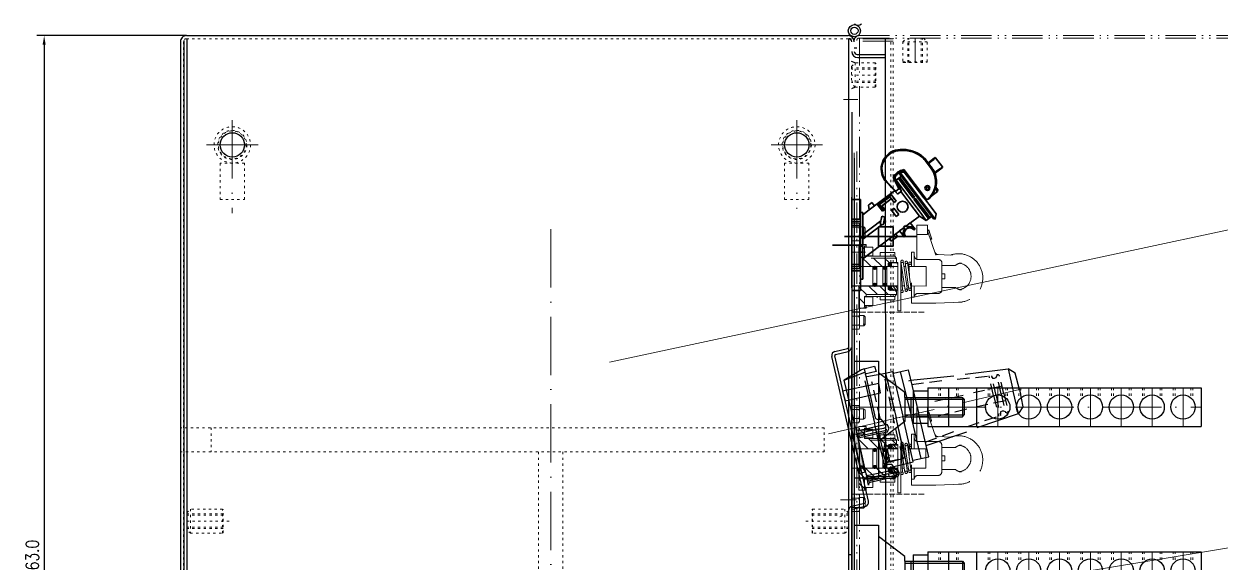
# Model space of a CAD drawing. Header units: millimetres. Extents: x 13152 to 84873, y -6229 to 22177.
# Drawn here: x 31166 to 32150, y 11252 to 11695 of the extents above; entities that cross this region are included whole.
import ezdxf

# ---------------------------------------------------------------- set-up
doc = ezdxf.new("R2010")
doc.units = ezdxf.units.MM
doc.header["$LTSCALE"] = 4
for name, pattern in [('5 双点画线', [10.5, 6.25, -1.25, 0.25, -1.25, 0.25, -1.25]), ('ACAD_ISO02W100', [15, 12, -3]), ('ACAD_ISO03W100', [1.18, 0.47, -0.71]), ('ACAD_ISO10W100', [18, 12, -3, 0, -3]), ('DASHED', [0.75, 0.5, -0.25])]:
    doc.linetypes.add(name, pattern=pattern)
for name, color, linetype in [('1', 12, 'Continuous'), ('10', 1, 'Continuous'), ('4虚线层', 6, 'DASHED'), ('器身绝缘0', 4, 'Continuous')]:
    doc.layers.add(name, color=color, linetype=linetype)
for name, color, linetype, lineweight in [('标注、文本', 3, 'Continuous', 25), ('粗实线', 4, 'Continuous', 53), ('铁心', 3, 'Continuous', 0)]:
    doc.layers.add(name, color=color, linetype=linetype, lineweight=lineweight)
doc.styles.add('TH_GBDIM', font='romans.shx', dxfattribs={"width": 0.8, "bigfont": 'gbcbig.shx'})
doc.dimstyles.new('TH_GBDIM1', dxfattribs={"dimscale": 3, "dimtxt": 3.5, "dimasz": 2.5, "dimexe": 2, "dimexo": 0, "dimgap": 1.5, "dimtad": 1, "dimdec": 1, "dimzin": 0, "dimdsep": 46, "dimtxsty": 'TH_GBDIM', "dimcen": 2.5, "dimclrd": 3, "dimclre": 256, "dimclrt": 2, "dimadec": 0, "dimazin": 0, "dimtfac": 0.714286, "dimtdec": 1, "dimtmove": 0, "dimatfit": 3, "dimfxl": 1, "dimtzin": 0, "dimlwd": -1, "dimlwe": -1, "dimarcsym": 0})
pattern_1 = [(135, (75926.2069, -165104.8281), (0.56126601, 0.56126601), []), (45, (75926.2069, -165104.8281), (1.68379802, 0.56126601), [1.984375, -1.190625])]

# ---------------------------------------------------------------- blocks, each defined once
blk = doc.blocks.new('*D313')
at = {"layer": 'Defpoints', "color": 0, "transparency": 16777216}
for p in [(31299.88, 11685.67), (31182.81, 10822.67), (31299.88, 10822.67)]:
    blk.add_point(p, dxfattribs=at)
at = {"layer": '标注、文本', "transparency": 16777216}
for p, q in [((31299.88, 11685.67), (31176.81, 11685.67)), ((31299.88, 10822.67), (31176.81, 10822.67))]:
    blk.add_line(p, q, dxfattribs=at)
at = {"layer": '标注、文本', "color": 3, "transparency": 16777216}
blk.add_line((31182.81, 11678.17), (31182.81, 10830.17), dxfattribs=at)
for points in [[(31181.56, 11678.17), (31184.06, 11678.17), (31182.81, 11685.67)], [(31181.56, 10830.17), (31184.06, 10830.17), (31182.81, 10822.67)]]:
    blk.add_solid(points, dxfattribs=at)
at = {"layer": '标注、文本', "color": 2, "transparency": 16777216, "insert": (31173.06, 11254.17), "char_height": 10.5, "attachment_point": 5, "rotation": 90, "style": 'TH_GBDIM'}
blk.add_mtext('863.0', dxfattribs=at)
blk = doc.blocks.new('5354650')
at = {"layer": '4虚线层', "ltscale": 5}
h = blk.add_hatch(color=256, dxfattribs=at)
h.dxf.hatch_style = 2
h.paths.add_polyline_path([(26822.77, -1880.58), (26822.82, -1911.91), (26826.27, -1912.71)])
h = blk.add_hatch(color=256, dxfattribs=at)
h.dxf.hatch_style = 2
h.paths.add_polyline_path([(26822.77, -1880.58), (26826.22, -1881.38), (26826.27, -1912.71)])
at = {"layer": '标注、文本'}
h = blk.add_hatch(color=256, dxfattribs=at)
h.dxf.hatch_style = 2
h.paths.add_polyline_path([(26822.82, -1911.91), (26826.27, -1912.71), (26825.69, -1918.4)])
at = {"layer": '4虚线层', "ltscale": 5}
for points in [[(26847.88, -1879.09), (26847.98, -1847.07)], [(26842.5, -1858.18), (26842.4, -1880.74)], [(26916.92, -1860.8), (26945.22, -1864.42)], [(26945.06, -1865.11), (26945.43, -1866.65), (26946.82, -1866.97), (26948.36, -1866.6), (26949.37, -1865.38)], [(26950.22, -1864.84), (26949.53, -1864.68), (26949.37, -1865.38)], [(26951.55, -1881.18), (26951.45, -1865.85), (26950.91, -1865), (26950.22, -1864.84)], [(26918.73, -1875.05), (26894.79, -1874.63)], [(26951.6, -1874.63), (26927.51, -1874.9)], [(26918.94, -1886.76), (26894.85, -1887.02)], [(26951.66, -1887.03), (26927.72, -1886.6)], [(26846.28, -1914.41), (26844.04, -1914.62), (26847.82, -1914.04), (26848.25, -1890.1)], [(26916.44, -1900.75), (26944.79, -1897.82)], [(26949.58, -1896.02), (26948.36, -1895.01), (26946.97, -1894.69), (26945.43, -1895.06), (26944.95, -1897.13)], [(26949.58, -1896.02), (26950.11, -1896.87), (26950.8, -1897.03)], [(26950.8, -1897.03), (26951.5, -1897.19), (26951.82, -1895.8)]]:
    blk.add_lwpolyline(points, dxfattribs=at)
for points in [[(26858.84, -1847.39), (26858.84, -1847.39), (26858.41, -1880.79), (26858.41, -1880.79)], [(26860.59, -1849.25), (26860.59, -1849.25), (26860.64, -1880.58), (26860.64, -1880.58)], [(26879.32, -1856.49), (26879.32, -1856.49), (26907.77, -1859.41), (26907.77, -1859.41)], [(26942.93, -1880.64), (26942.93, -1880.64), (26943.15, -1863.94), (26943.15, -1863.94)], [(26945.01, -1881.12), (26945.01, -1881.12), (26945.22, -1864.42), (26945.22, -1864.42)], [(26949.48, -1880.7), (26949.48, -1880.7), (26949.37, -1865.38), (26949.37, -1865.38)], [(26950.22, -1864.84), (26950.22, -1864.84), (26950.38, -1864.15), (26950.38, -1864.15)], [(26858.67, -1914.36), (26858.67, -1914.36), (26858.41, -1880.79), (26858.41, -1880.79)], [(26942.93, -1880.64), (26942.93, -1880.64), (26943.25, -1898.2), (26943.25, -1898.2)], [(26945.01, -1881.12), (26945.01, -1881.12), (26944.79, -1897.82), (26944.79, -1897.82)], [(26949.48, -1880.7), (26949.48, -1880.7), (26949.42, -1896.71), (26949.42, -1896.71)], [(26951.55, -1881.18), (26951.55, -1881.18), (26951.82, -1895.8), (26951.82, -1895.8)], [(26843.72, -1906.54), (26843.72, -1906.54), (26848.03, -1897.34), (26848.03, -1897.34)], [(26848.24, -1909.04), (26848.24, -1909.04), (26844.04, -1914.62), (26844.04, -1914.62)], [(26847.61, -1902.34), (26847.61, -1902.34), (26847.77, -1901.65), (26847.77, -1901.65)], [(26879.68, -1905.37), (26879.68, -1905.37), (26908.2, -1901.76), (26908.2, -1901.76)], [(26842.71, -1917.23), (26842.71, -1917.23), (26842.87, -1916.54), (26842.87, -1916.54)], [(26844.89, -1914.09), (26844.89, -1914.09), (26860.9, -1914.15), (26860.9, -1914.15)], [(26847.77, -1911.11), (26847.77, -1911.11), (26846.28, -1914.41), (26846.28, -1914.41)]]:
    blk.add_open_spline(points, degree=3, dxfattribs=at)
at = {"layer": '标注、文本', "color": 1, "linetype": 'ACAD_ISO10W100', "lineweight": 18}
blk.add_line((26964.8, -1880.59), (26822.77, -1880.88), dxfattribs=at)
at = {"layer": '标注、文本'}
for points in [[(26844.16, -1835.26), (26841.92, -1835.47), (26826.18, -1840.58)], [(26826.38, -1880.68), (26826.18, -1840.58), (26844.21, -1838.18)], [(26844.16, -1835.26), (26852.93, -1835.1), (26853.36, -1839.57), (26843.89, -1839.57)], [(26844.16, -1835.26), (26844.05, -1876.75), (26844.58, -1877.6), (26845.8, -1878.61)], [(26844.79, -1841.96), (26860.65, -1842.71), (26866.5, -1842.6), (26866.49, -1880.48)], [(26866.5, -1842.6), (26866.87, -1844.14), (26879.26, -1844.09), (26879.58, -1880.58)], [(26872.72, -1844.04), (26873.04, -1880.53)], [(26877.88, -1853.24), (26879.42, -1852.87), (26914.8, -1857.39)], [(26924.1, -1858.09), (26959.64, -1861.92), (26959.64, -1880.86)], [(26964.8, -1880.59), (26964.37, -1866.65), (26959.64, -1861.92)], [(26851.07, -1884.2), (26848.57, -1879.25), (26845.8, -1878.61)], [(26826.38, -1880.68), (26825.69, -1918.4), (26822.76, -1918.45), (26822.77, -1880.58)], [(26825.8, -1886.38), (26826.86, -1888.08), (26828.25, -1888.4)], [(26826.38, -1880.68), (26826.06, -1919.94), (26826.43, -1921.48), (26827.82, -1921.8)], [(26826.28, -1884.3), (26826.65, -1885.84), (26828.03, -1886.16)], [(26844.89, -1914.09), (26843.19, -1915.16), (26842.71, -1917.23), (26843.08, -1918.77), (26845.16, -1919.25), (26860.48, -1919.15), (26866.33, -1919.04), (26866.49, -1880.48)], [(26843.94, -1889.84), (26844.04, -1914.62), (26858.67, -1914.36), (26860.21, -1913.99), (26860.53, -1912.6), (26860.64, -1880.58)], [(26844.04, -1886.22), (26844.26, -1888.45)], [(26844.04, -1886.22), (26844.26, -1888.45)], [(26850.8, -1888.51), (26850.43, -1886.96), (26849.04, -1886.64)], [(26853.19, -1887.6), (26852.82, -1886.06), (26852.45, -1884.52), (26851.07, -1884.2)], [(26851.17, -1890.05), (26852.18, -1888.83), (26853.19, -1887.6)], [(26866.65, -1917.66), (26879.73, -1917.77), (26879.58, -1880.58)], [(26923.89, -1903.19), (26959.63, -1899.79), (26959.64, -1880.86)], [(26964.8, -1880.59), (26964.37, -1895.06), (26959.63, -1899.79)], [(26827.93, -1889.78), (26826.38, -1890.15), (26826.06, -1891.54)], [(26843.94, -1889.84), (26844.04, -1914.62), (26844.57, -1915.48), (26845.8, -1916.49)], [(26843.94, -1889.84), (26851.17, -1890.05)], [(26879.74, -1908.3), (26914.79, -1904.74)], [(26851.06, -1922.07), (26848.56, -1917.12), (26845.8, -1916.49)], [(26825.8, -1924.25), (26826.86, -1925.95), (26828.24, -1926.27)], [(26826.06, -1919.94), (26826.27, -1922.18), (26826.65, -1923.72), (26828.03, -1924.04)], [(26826.06, -1929.41), (26826.27, -1922.18)], [(26827.92, -1927.66), (26826.38, -1928.03), (26826.06, -1929.41)], [(26843.93, -1927.71), (26851.17, -1927.92)], [(26850.8, -1926.38), (26850.42, -1924.84), (26849.04, -1924.52)], [(26853.19, -1925.48), (26852.82, -1923.93), (26852.45, -1922.39), (26851.06, -1922.07)], [(26851.17, -1927.92), (26852.02, -1927.39), (26853.19, -1925.48)]]:
    blk.add_lwpolyline(points, dxfattribs=at)
blk.add_lwpolyline([(26823.04, -1857.33), (26852.82, -1857.65), (26853.2, -1849.73), (26822.72, -1849.25)], close=True, dxfattribs=at)
for points in [[(26842.61, -1845.1), (26842.61, -1845.1), (26842.4, -1880.74), (26842.4, -1880.74)], [(26860.65, -1842.71), (26860.65, -1842.71), (26860.64, -1880.58), (26860.64, -1880.58)], [(26827.29, -1883.08), (26827.29, -1883.08), (26842.5, -1886.59), (26842.5, -1886.59)], [(26843.83, -1883.98), (26843.83, -1883.98), (26827.82, -1883.93), (26827.82, -1883.93)], [(26844.04, -1886.22), (26844.04, -1886.22), (26828.03, -1886.16), (26828.03, -1886.16)], [(26844.26, -1888.45), (26844.26, -1888.45), (26828.25, -1888.4), (26828.25, -1888.4)], [(26842.29, -1903.29), (26842.29, -1903.29), (26842.4, -1880.74), (26842.4, -1880.74)], [(26842.71, -1917.23), (26842.71, -1917.23), (26842.4, -1880.74), (26842.4, -1880.74)], [(26851.07, -1884.2), (26851.07, -1884.2), (26843.83, -1883.98), (26843.83, -1883.98)], [(26844.04, -1886.22), (26844.04, -1886.22), (26849.04, -1886.64), (26849.04, -1886.64)], [(26844.26, -1888.45), (26844.26, -1888.45), (26850.8, -1888.51), (26850.8, -1888.51)], [(26850.8, -1888.51), (26850.8, -1888.51), (26850.96, -1887.81), (26850.96, -1887.81)], [(26860.48, -1919.15), (26860.48, -1919.15), (26860.64, -1880.58), (26860.64, -1880.58)], [(26873.19, -1917.71), (26873.19, -1917.71), (26873.04, -1880.53), (26873.04, -1880.53)], [(26843.94, -1889.84), (26843.94, -1889.84), (26827.93, -1889.78), (26827.93, -1889.78)], [(26843.83, -1921.86), (26843.83, -1921.86), (26827.82, -1921.8), (26827.82, -1921.8)], [(26843.93, -1927.71), (26843.93, -1927.71), (26827.92, -1927.66), (26827.92, -1927.66)], [(26844.04, -1924.09), (26844.04, -1924.09), (26828.03, -1924.04), (26828.03, -1924.04)], [(26844.25, -1926.33), (26844.25, -1926.33), (26828.24, -1926.27), (26828.24, -1926.27)], [(26851.06, -1922.07), (26851.06, -1922.07), (26843.83, -1921.86), (26843.83, -1921.86)], [(26844.04, -1924.09), (26844.04, -1924.09), (26844.25, -1926.33), (26844.25, -1926.33)], [(26844.04, -1924.09), (26844.04, -1924.09), (26849.04, -1924.52), (26849.04, -1924.52)], [(26844.25, -1926.33), (26844.25, -1926.33), (26850.8, -1926.38), (26850.8, -1926.38)], [(26850.8, -1926.38), (26850.8, -1926.38), (26850.96, -1925.69), (26850.96, -1925.69)]]:
    blk.add_open_spline(points, degree=3, dxfattribs=at)
blk = doc.blocks.new('m123')
at = {"layer": '标注、文本'}
for p, q in [((42662.81, 11135.56), (42662.81, 11039.45)), ((42662.81, 11135.56), (42682.81, 11135.56)), ((42682.81, 11135.56), (42682.81, 11039.45)), ((42704.31, 11109.75), (42682.81, 11126.05)), ((42723.31, 11113.63), (42723.31, 11081.88)), ((42723.31, 11113.63), (42948.31, 11113.63)), ((42740.31, 11113.63), (42740.31, 11081.88)), ((42763.31, 11113.63), (42763.31, 11081.88)), ((42948.31, 11113.63), (42948.31, 11081.88)), ((42704.31, 11105.75), (42704.31, 11109.75)), ((42704.31, 11105.75), (42751.81, 11105.75)), ((42704.31, 11105.75), (42704.31, 11089.75)), ((42704.31, 11104.25), (42753.31, 11104.25)), ((42709.31, 11105.75), (42709.31, 11089.75)), ((42711.31, 11111.09), (42723.31, 11111.09)), ((42711.31, 11111.09), (42711.31, 11084.41)), ((42751.81, 11105.75), (42751.81, 11089.75)), ((42751.81, 11105.75), (42753.31, 11104.25)), ((42753.31, 11104.25), (42753.31, 11091.25)), ((42704.31, 11085.75), (42682.81, 11069.45)), ((42704.31, 11091.25), (42753.31, 11091.25)), ((42704.31, 11089.75), (42751.81, 11089.75)), ((42704.31, 11089.75), (42704.31, 11085.75)), ((42711.31, 11084.41), (42723.31, 11084.41)), ((42751.81, 11089.75), (42753.31, 11091.25)), ((42723.31, 11081.88), (42948.31, 11081.88)), ((42662.81, 11039.45), (42682.81, 11039.45))]:
    blk.add_line(p, q, dxfattribs=at)
at = {"layer": '标注、文本', "color": 2, "linetype": 'ACAD_ISO03W100', "lineweight": 18}
for p, q in [((42732.31, 11113.63), (42732.31, 11105.75)), ((42733.81, 11113.63), (42733.81, 11105.75)), ((42746.81, 11113.63), (42746.81, 11105.75)), ((42748.31, 11113.63), (42748.31, 11105.75)), ((42772.91, 11113.63), (42772.91, 11103.75)), ((42774.41, 11113.63), (42774.41, 11105.35)), ((42787.41, 11113.63), (42787.41, 11105.35)), ((42788.91, 11113.63), (42788.91, 11103.75)), ((42798.31, 11113.63), (42798.31, 11103.75)), ((42799.81, 11113.63), (42799.81, 11105.35)), ((42812.81, 11113.63), (42812.81, 11105.35)), ((42814.31, 11113.63), (42814.31, 11103.75)), ((42823.71, 11113.63), (42823.71, 11103.75)), ((42825.21, 11113.63), (42825.21, 11105.35)), ((42838.21, 11113.63), (42838.21, 11105.35)), ((42839.71, 11113.63), (42839.71, 11103.75)), ((42849.11, 11113.63), (42849.11, 11103.75)), ((42850.61, 11113.63), (42850.61, 11105.35)), ((42863.61, 11113.63), (42863.61, 11105.35)), ((42865.11, 11113.63), (42865.11, 11103.75)), ((42874.51, 11113.63), (42874.51, 11103.75)), ((42876.01, 11113.63), (42876.01, 11105.35)), ((42889.01, 11113.63), (42889.01, 11105.35)), ((42890.51, 11113.63), (42890.51, 11103.75)), ((42899.91, 11113.63), (42899.91, 11103.75)), ((42901.41, 11113.63), (42901.41, 11105.35)), ((42914.41, 11113.63), (42914.41, 11105.35)), ((42915.91, 11113.63), (42915.91, 11103.75)), ((42925.31, 11113.63), (42925.31, 11103.75)), ((42926.81, 11113.63), (42926.81, 11105.35)), ((42939.81, 11113.63), (42939.81, 11105.35)), ((42941.31, 11113.63), (42941.31, 11103.75))]:
    blk.add_line(p, q, dxfattribs=at)
at = {"layer": '标注、文本', "color": 1, "linetype": 'ACAD_ISO10W100', "lineweight": 18}
for p, q in [((42780.91, 11113.63), (42780.91, 11081.88)), ((42806.31, 11113.63), (42806.31, 11081.88)), ((42831.71, 11113.63), (42831.71, 11081.88)), ((42857.11, 11113.63), (42857.11, 11081.88)), ((42882.51, 11113.63), (42882.51, 11081.88)), ((42907.91, 11113.63), (42907.91, 11081.88)), ((42933.31, 11113.63), (42933.31, 11081.88)), ((42662.81, 11097.75), (42753.31, 11097.75)), ((42723.31, 11097.75), (42948.31, 11097.75))]:
    blk.add_line(p, q, dxfattribs=at)
at = {"layer": '标注、文本'}
for centre in [(42780.91, 11097.75), (42806.31, 11097.75), (42831.71, 11097.75), (42857.11, 11097.75), (42882.51, 11097.75), (42907.91, 11097.75), (42933.31, 11097.75)]:
    blk.add_circle(centre, 10, dxfattribs=at)
blk = doc.blocks.new('A$C200A7939')
at = {"layer": '粗实线', "lineweight": 30}
for p, q in [((53.97, 115.63), (53.85, 115.85)), ((73.62, 110.49), (73.49, 110.71)), ((75.54, 109.03), (75.32, 109.25)), ((90.54, 101.75), (84.94, 109.17)), ((75.15, 76.19), (58.36, 98.44)), ((58.8, 99.51), (77.31, 74.97)), ((81.19, 100.54), (76.22, 107.14)), ((76.61, 107.46), (76.49, 107.69)), ((78.39, 105.16), (76.49, 107.69)), ((76.61, 107.46), (81.58, 100.87)), ((76.65, 107.7), (78.55, 105.17)), ((76.86, 107.48), (76.65, 107.7)), ((76.86, 107.48), (81.83, 100.88)), ((78.55, 105.17), (78.39, 105.16)), ((79.68, 103.67), (79.52, 103.66)), ((81.47, 101.08), (79.52, 103.66)), ((79.68, 103.67), (81.63, 101.09)), ((81.58, 100.87), (81.47, 101.08)), ((81.83, 100.88), (81.63, 101.09)), ((83.14, 98.43), (83.03, 98.64)), ((90.51, 101.11), (84.48, 96.63)), ((42.06, 92.46), (42.18, 92.23)), ((52.81, 80.26), (44.69, 88.78)), ((45.06, 89.1), (52.08, 81.75)), ((54.76, 83.77), (50.02, 93.07)), ((51.13, 93.09), (56.58, 82.4)), ((51.34, 93.11), (51.17, 93.1)), ((56.61, 82.41), (51.17, 93.1)), ((52.51, 90.81), (51.34, 93.11)), ((51.38, 93.11), (51.36, 93.13)), ((51.38, 93.11), (52.54, 90.83)), ((56.73, 93.99), (52.37, 90.7)), ((52.37, 90.7), (73.59, 62.55)), ((54.34, 92.18), (55.41, 92.98)), ((54.34, 92.18), (66.47, 76.09)), ((55.26, 97.21), (55.17, 96.07)), ((69.16, 77.5), (55.17, 96.07)), ((55.29, 90.92), (56.36, 91.73)), ((55.41, 92.98), (67.54, 76.9)), ((69.96, 78.1), (55.47, 97.33)), ((59.28, 97.23), (55.83, 97.52)), ((72.6, 80.08), (59.7, 97.19)), ((51.11, 82.05), (34.7, 69.69)), ((37.09, 70.68), (48.27, 79.11)), ((46.81, 77.55), (48.49, 78.81)), ((48.27, 79.11), (48.49, 78.81)), ((48.49, 78.81), (48.62, 78.64)), ((52.08, 81.75), (54.76, 83.77)), ((53.69, 79.39), (56.88, 81.79)), ((56.33, 81.37), (62.84, 72.73)), ((59.11, 88.08), (58.04, 87.27)), ((85.49, 62.98), (72.6, 80.08)), ((81.1, 77.42), (86.54, 81.52)), ((84.62, 84.07), (86.54, 81.52)), ((86.74, 82.92), (84.96, 85.28)), ((86.54, 81.52), (86.74, 82.92)), ((16, 76.76), (16, 2)), ((16, 74.76), (23, 74.76)), ((23, 74.76), (23, 58.67)), ((29.73, 70.34), (32.59, 72.49)), ((30.23, 66.3), (29.73, 70.34)), ((30.23, 66.3), (34.71, 69.68)), ((34.71, 69.68), (32.59, 72.49)), ((37.09, 70.68), (37.29, 70.41)), ((37.29, 70.41), (38.4, 71.26)), ((37.42, 70.24), (37.29, 70.41)), ((38.54, 71.08), (37.42, 70.24)), ((37.42, 70.24), (41.21, 65.2)), ((38.39, 71.28), (46.77, 77.6)), ((38.39, 71.28), (38.4, 71.26)), ((38.4, 71.26), (38.54, 71.08)), ((38.54, 71.08), (42.33, 66.04)), ((47.21, 77.02), (38.82, 70.7)), ((40.77, 69.78), (48.35, 75.5)), ((43.13, 66.65), (40.77, 69.78)), ((40.89, 69.62), (48.47, 75.34)), ((46.81, 77.55), (46.77, 77.6)), ((46.94, 77.37), (46.81, 77.55)), ((48.62, 78.64), (46.94, 77.37)), ((50.72, 72.36), (46.94, 77.37)), ((48.62, 78.64), (52.4, 73.63)), ((50.72, 72.36), (52.4, 73.63)), ((62.84, 72.73), (71.56, 61.15)), ((66.47, 76.09), (67.54, 76.9)), ((67.07, 75.29), (68.14, 76.1)), ((67.07, 75.29), (79.19, 59.2)), ((68.14, 76.1), (80.26, 60.01)), ((83.15, 58.93), (69.16, 77.5)), ((84.63, 58.64), (69.96, 78.1)), ((76.96, 74.29), (77.86, 74.97)), ((79.87, 75.84), (79.77, 75.95)), ((23, 64.08), (25, 64.08)), ((30.23, 66.31), (25, 62.37)), ((25, 64.08), (25, 43.35)), ((40.78, 61.02), (39.32, 54.68)), ((43.22, 60.45), (40.78, 61.02)), ((41.21, 65.2), (42.33, 66.04)), ((41.76, 54.12), (43.22, 60.45)), ((42.33, 66.04), (43.13, 66.65)), ((50.67, 67.63), (48.68, 66.13)), ((48.68, 66.13), (52.59, 60.94)), ((54.59, 62.44), (50.67, 67.63)), ((52.59, 60.94), (54.59, 62.44)), ((64.15, 55.57), (71.56, 61.15)), ((71.56, 61.15), (77.23, 57.72)), ((73.59, 62.55), (77.23, 57.72)), ((73.59, 62.55), (73.59, 62.55)), ((75.49, 64.11), (76.56, 64.92)), ((77.23, 57.72), (81.59, 61.01)), ((78.24, 60.46), (79.31, 61.27)), ((79.19, 59.2), (80.26, 60.01)), ((84.63, 58.64), (85.49, 62.98)), ((23, 58.67), (16, 58.67)), ((16, 56.75), (23, 56.75)), ((16, 53.47), (23, 53.47)), ((23, 56.75), (23, 58.67)), ((23, 53.47), (23, 56.75)), ((23, 53.47), (23, 21.29)), ((39.94, 57.35), (25, 46.1)), ((25, 42.34), (40.9, 54.32)), ((39.32, 54.68), (41.76, 54.12)), ((42, 55.15), (44.03, 56.68)), ((42.74, 58.39), (44.03, 56.68)), ((55.34, 48.99), (58.85, 51.63)), ((58.42, 52.21), (60.18, 53.53)), ((58.42, 52.21), (59.49, 50.79)), ((61.25, 52.11), (60.18, 53.53)), ((60.61, 52.96), (64.12, 55.61)), ((68, 50.45), (64.12, 55.61)), ((67.48, 50.06), (68, 50.45)), ((83.15, 58.93), (84.63, 58.64)), ((69, 44.35), (10, 44.35)), ((23, 43.35), (25, 43.35)), ((25, 31.41), (25, 43.35)), ((25, 26.06), (46.82, 42.51)), ((46.8, 42.53), (52.07, 46.51)), ((48.33, 40.51), (46.8, 42.53)), ((53.6, 44.48), (48.33, 40.51)), ((53.6, 44.48), (52.07, 46.51)), ((52.09, 46.48), (55.37, 48.95)), ((59.22, 43.83), (55.34, 48.99)), ((59.22, 43.83), (59.74, 44.23)), ((25, 37.38), (0, 37.38)), ((25, 31.41), (23, 31.41)), ((25, 31.41), (25, 9.38)), ((23, 21.29), (16, 21.29)), ((23, 18.01), (23, 21.29)), ((16, 18.01), (23, 18.01)), ((16, 16.09), (23, 16.09)), ((23, 16.09), (23, 18.01)), ((23, 16.09), (23, 0)), ((23, 0), (16, 0)), ((23, 9.38), (25, 9.38))]:
    blk.add_line(p, q, dxfattribs=at)
blk.add_lwpolyline([(38, 52.35), (50, 52.35), (50, 36.35), (38, 36.35)], close=True, dxfattribs=at)
at = {"layer": '粗实线', "lineweight": 30, "extrusion": (0, 0, -1)}
blk.add_circle((-78.17, 84.32), 2, dxfattribs=at)
at = {"layer": '粗实线', "lineweight": 30}
for centre, radius in [((78.17, 84.32), 1.13), ((57.72, 68.88), 4.5)]:
    blk.add_circle(centre, radius, dxfattribs=at)
for centre, radius, start, end in [((63.61, 47.14), 5.5, 138.53696, 217), ((63.61, 47.14), 5.5, 37, 115.46304), ((67.18, 50.46), 0.5, 222.89461, 307), ((59.44, 44.63), 0.5, 307, 31.10539)]:
    blk.add_arc(centre, radius, start, end, dxfattribs=at)
at = {"layer": '粗实线', "lineweight": 30, "extrusion": (0, 0, -1)}
blk.add_arc((-63.61, 47.14), 4.37, 328.89461, 137.10539, dxfattribs=at)
at = {"layer": '粗实线', "lineweight": 30}
for centre, major_axis, ratio, start_param, end_param in [((56.27, 99.81), (-14.09, -7.58), 0.99884, 4.363996, 6.551417), ((56.15, 100.04), (14.09, 7.58), 0.99884, 1.222403, 3.141558), ((56.28, 99.79), (13.65, 7.34), 0.99884, 1.222403, 3.409825), ((57.59, 90.15), (22.9, 12.31), 0.99884, 0.41949, 1.222403), ((57.71, 89.93), (-22.9, -12.31), 0.99884, 3.561083, 4.363996), ((54.04, 115.13), (0.072, -0.495), 0.016437, 1.52552, 3.096316), ((57.72, 89.91), (22.46, 12.08), 0.99884, 0.41949, 1.222403), ((57.75, 90.16), (18.61, 18.16), 0.998343, 0.13937, 0.871114), ((73.31, 110.09), (-0.306, -0.396), 0.043972, 1.551165, 3.121962), ((63.84, 97.81), (13.65, 7.34), 0.99884, 0.152631, 0.41949), ((63.71, 98.06), (14.09, 7.58), 0.99884, 0.15263, 0.41949), ((73.05, 109.93), (-0.612, -0.791), 0.056989, 3.133584, 3.6194), ((63.83, 97.83), (-14.09, -7.58), 0.99884, 3.294223, 3.561083), ((63.87, 98.07), (11.45, 11.17), 0.998343, 6.155695, 6.422555), ((64.08, 97.85), (11.45, 11.17), 0.998343, 6.155695, 6.283216), ((70.67, 99.04), (13.66, 10.29), 0.004763, -0.944344, -0.057398), ((70.97, 98.64), (13.98, 10.53), 0.004753, 5.322503, 6.287199), ((61.02, 87.28), (-10.96, -5.89), 0.99884, 4.39833, 5.304677), ((60.99, 87.32), (10.08, 5.42), 0.99884, 1.309893, 2.118457), ((61.21, 87.08), (-0.82, 11.68), 0.999962, 0.172283, 0.96125), ((76.21, 107.16), (-0.399, -0.301), 0.047588, 1.564147, 3.1339), ((75.85, 107.1), (-0.799, -0.601), 0.05708, 3.159746, 3.671896), ((66.42, 89.41), (16.29, 8.76), 0.99884, 4.89389, 6.435766), ((66.41, 89.43), (-16.73, -9), 0.99884, 1.848722, 3.294173), ((81.18, 100.57), (-0.399, -0.301), 0.047588, 1.563859, 3.1339), ((80.83, 100.49), (-0.799, -0.602), 0.004753, 3.156454, 3.668086), ((76.57, 91.21), (-13.98, -10.53), 0.004753, 3.1467, 4.123831), ((45.05, 89.12), (0.362, 0.345), 0.046425, 3.128817, 4.699614), ((61.38, 87.09), (-0.82, 11.68), 0.999962, 0.481281, 0.96125), ((61.24, 87.34), (-8.19, -7.99), 0.998343, 4.602073, 4.979929), ((61.38, 87.09), (-0.82, 11.68), 0.999962, 0.188779, 0.405853), ((70.97, 98.64), (13.98, 10.53), 0.004753, 2.946494, 3.582151), ((70.67, 99.04), (-13.58, -10.23), 0.004753, 0.026533, 0.373337), ((61.24, 87.34), (-8.19, -7.99), 0.998343, 4.191387, 4.291709), ((66.66, 89.45), (13.6, 13.27), 0.998343, 5.276241, 5.892279), ((77.56, 77.95), (2.64, 1.42), 0.99884, 4.135252, 4.354564), ((77.81, 77.97), (-2.15, -2.1), 0.998343, 0.817037, 0.867657), ((66.66, 89.45), (13.6, 13.27), 0.998343, 4.710195, 4.850406)]:
    blk.add_ellipse(centre, major_axis=major_axis, ratio=ratio, start_param=start_param, end_param=end_param, dxfattribs=at)
at = {"layer": '粗实线', "lineweight": 30, "extrusion": (0, 0, -1)}
for centre, major_axis, ratio, start_param, end_param in [((77.17, 105.35), (-1.39, 0.18), 0.001239, 3.147709, 3.666537), ((78.63, 103.41), (-1.06, -0.26), 0.001376, 2.614119, 3.133686), ((66.29, 89.64), (11.36, -15.26), 0.998745, 4.706556, 4.859166), ((66.45, 89.66), (11.11, -15.44), 0.99877, 4.690072, 5.567381), ((70.45, 85.56), (-15.47, -11.35), 0.089062, 2.738165, 2.767688), ((51.61, 81.57), (-2.08, 2.19), 0.012676, 3.143075, 4.080568), ((55.5, 84.51), (1.38, -2.71), 0.00104, 5.600881, 6.283298)]:
    blk.add_ellipse(centre, major_axis=major_axis, ratio=ratio, start_param=start_param, end_param=end_param, dxfattribs=at)
at = {"layer": '粗实线', "lineweight": 30}
for points, knots in [([(84.94, 109.17), (84.93, 109.18), (84.89, 109.25), (84.78, 109.32), (84.64, 109.37), (84.52, 109.38), (84.44, 109.36), (84.37, 109.34), (84.33, 109.33), (84.31, 109.32), (84.31, 109.31)], [0, 0, 0, 0, 0.060474, 0.246886, 0.39669, 0.524783, 0.633814, 0.728275, 0.835523, 1, 1, 1, 1]), ([(58.36, 98.44), (58.37, 98.44), (58.38, 98.47), (58.44, 98.58), (58.47, 98.67), (58.6, 98.98), (58.7, 99.24), (58.8, 99.51)], [0, 0, 0, 0, 0.25, 0.25, 0.5, 0.5, 1, 1, 1, 1]), ([(81.21, 101.71), (81.4, 101.51), (81.57, 101.3), (82, 100.78), (82.24, 100.46), (82.7, 99.82), (82.92, 99.5), (83.55, 98.5), (83.93, 97.81), (84.26, 97.1)], [0, 0, 0, 0, 0.149275, 0.149275, 0.361956, 0.361956, 0.574638, 0.574638, 1, 1, 1, 1]), ([(90.51, 101.11), (90.51, 101.11), (90.52, 101.11), (90.54, 101.14), (90.59, 101.21), (90.63, 101.32), (90.65, 101.47), (90.62, 101.62), (90.57, 101.7), (90.54, 101.74)], [0, 0, 0, 0, 0.044869, 0.213016, 0.339629, 0.479509, 0.658519, 0.857969, 1, 1, 1, 1]), ([(51.13, 93.09), (51.13, 93.09), (51.1, 93.08), (50.98, 93.07), (50.89, 93.07), (50.58, 93.07), (50.3, 93.07), (50.02, 93.07)], [0, 0, 0, 0, 0.25, 0.25, 0.5, 0.5, 1, 1, 1, 1]), ([(84.48, 96.63), (84.48, 96.63), (84.47, 96.64), (84.45, 96.68), (84.44, 96.71), (84.4, 96.8), (84.37, 96.85), (84.32, 96.97), (84.29, 97.03), (84.26, 97.1)], [0, 0, 0, 0, 0.25, 0.25, 0.5, 0.5, 0.75, 0.75, 1, 1, 1, 1]), ([(52.81, 80.26), (52.73, 80.35), (52.66, 80.45), (52.52, 80.68), (52.46, 80.8), (52.34, 81.06), (52.29, 81.19), (52.18, 81.47), (52.13, 81.61), (52.08, 81.75)], [0, 0, 0, 0, 0.25, 0.25, 0.5, 0.5, 0.75, 0.75, 1, 1, 1, 1]), ([(56.58, 82.4), (56.51, 82.53), (56.41, 82.65), (56.15, 82.88), (56, 82.99), (55.67, 83.22), (55.5, 83.33), (55.13, 83.55), (54.95, 83.66), (54.76, 83.77)], [0, 0, 0, 0, 0.25, 0.25, 0.5, 0.5, 0.75, 0.75, 1, 1, 1, 1]), ([(77.31, 74.97), (77.08, 74.99), (76.86, 75.04), (76.48, 75.16), (76.33, 75.22), (76.18, 75.3)], [0, 0, 0, 0, 0.564466, 0.564466, 1, 1, 1, 1]), ([(77.97, 74.99), (78.13, 75.01), (78.29, 75.04), (78.6, 75.14), (78.75, 75.21), (79.03, 75.35), (79.16, 75.43), (79.41, 75.62), (79.53, 75.72), (79.64, 75.83)], [0, 0, 0, 0, 0.25, 0.25, 0.5, 0.5, 0.75, 0.75, 1, 1, 1, 1]), ([(78.21, 75), (78.37, 75.02), (78.53, 75.06), (78.84, 75.16), (78.99, 75.22), (79.27, 75.37), (79.4, 75.45), (79.65, 75.63), (79.76, 75.73), (79.87, 75.84)], [0, 0, 0, 0, 0.25, 0.25, 0.5, 0.5, 0.75, 0.75, 1, 1, 1, 1])]:
    blk.add_open_spline(points, degree=3, knots=knots, dxfattribs=at)
blk = doc.blocks.new('jjsiieiekjnnm')
at = {"linetype": 'ACAD_ISO02W100', "lineweight": 13}
h = blk.add_hatch(dxfattribs=at)
h.set_pattern_fill('ANSI31', color=2, scale=2, angle=360, style=0)
h.set_pattern_definition([(45, (48120.354, -165383.168), (-4.490128, 4.490128), [])])
h.paths.add_polyline_path([(65904.39, -161943.76), (65925.39, -161943.76), (65925.39, -161942.26), (65930.89, -161942.26), (65930.89, -161933.76), (65929.39, -161933.76), (65929.39, -161932.76), (65935.39, -161932.76), (65935.39, -161950.76), (65934.83, -161950.76), (65923.12, -161950.76, 0.333333), (65921.62, -161950.76), (65914.82, -161950.76, 0.333333), (65913.32, -161950.76), (65912.49, -161950.76), (65911.39, -161950.76), (65911.39, -161948.26), (65910.39, -161947.26), (65904.39, -161947.26)])
h.paths.add_polyline_path([(65911.39, -161966.76), (65913.32, -161966.76, 0.333333), (65914.82, -161966.76), (65919.52, -161966.76), (65921.62, -161966.76, 0.333333), (65923.12, -161966.76), (65934.82, -161966.76), (65935.39, -161966.76), (65935.39, -161984.81), (65929.39, -161984.81), (65929.39, -161983.76), (65930.89, -161983.76), (65930.89, -161975.26), (65929.39, -161975.26), (65929.39, -161973.76), (65904.39, -161973.76), (65904.39, -161970.26), (65910.39, -161970.26), (65911.39, -161969.26)])
h = blk.add_hatch(dxfattribs=at)
h.set_pattern_fill('ANSI31', color=2, scale=2, angle=450, style=0)
h.set_pattern_definition([(45, (75926.207, -165104.828), (4.490128, -4.490128), [])])
h.paths.add_polyline_path([(65908.59, -161947.76), (65903.39, -161947.76), (65903.39, -161950.56), (65908.59, -161950.56), (65908.59, -161949.26)])
h = blk.add_hatch(dxfattribs=at)
h.set_pattern_fill('ANSI31', color=2, scale=1.5, angle=450, style=0)
h.set_pattern_definition([(45, (75926.207, -165104.828), (3.367596, -3.367596), [])])
h.paths.add_polyline_path([(65908.59, -161947.76), (65903.39, -161947.76), (65903.39, -161950.56), (65908.59, -161950.56), (65908.59, -161949.26)])
h = blk.add_hatch(dxfattribs=at)
h.set_pattern_fill('ANSI38', color=2, scale=0.25, angle=360, style=0)
h.set_pattern_definition(pattern_1)
h.paths.add_polyline_path([(65911.39, -161949.26, 1), (65908.59, -161949.26, 1)])
h = blk.add_hatch(dxfattribs=at)
h.set_pattern_fill('ANSI31', color=2, scale=0.5, angle=450, style=0)
h.set_pattern_definition([(45, (75926.2069, -165104.8281), (1.12253202, -1.12253202), [])])
h.paths.add_polyline_path([(65908.59, -161969.76), (65908.59, -161966.96), (65903.39, -161966.96), (65903.39, -161969.76)])
h = blk.add_hatch(dxfattribs=at)
h.set_pattern_fill('ANSI38', color=2, scale=0.25, angle=360, style=0)
h.set_pattern_definition(pattern_1)
h.paths.add_polyline_path([(65911.39, -161968.26, 1), (65908.59, -161968.26, 1)])
at = {"color": 2, "linetype": 'ACAD_ISO02W100', "lineweight": 13}
for p, q in [((65877.94, -161920.51), (65875.6, -161927.51)), ((65878.89, -161920.83), (65877.94, -161920.51)), ((65878.88, -161916.67), (65878.88, -161921.37)), ((65878.88, -161916.67), (65887.66, -161916.67)), ((65887.66, -161916.67), (65887.66, -161944.73)), ((65878.88, -161921.37), (65872.18, -161941.37)), ((65877.93, -161921.05), (65875.58, -161928.05)), ((65876.53, -161928.37), (65875.58, -161928.05)), ((65876.54, -161927.83), (65875.6, -161927.51)), ((65876.66, -161924.34), (65876.83, -161924.34)), ((65878.88, -161921.37), (65877.93, -161921.05)), ((65878.88, -161921.37), (65878.88, -161924.34)), ((65878.88, -161924.34), (65887.66, -161924.34)), ((65889.89, -161938.83), (65889.89, -161939.83)), ((65889.89, -161938.83), (65889.89, -161950.76)), ((65892.19, -161938.83), (65889.89, -161938.83)), ((65892.19, -161938.83), (65892.19, -161950.76)), ((65905.89, -161942.26), (65905.89, -161939.26)), ((65917.89, -161939.26), (65905.89, -161939.26)), ((65917.89, -161939.26), (65917.89, -161942.26)), ((65923.89, -161934.76), (65923.89, -161941.76)), ((65923.89, -161934.76), (65930.89, -161934.76)), ((65923.89, -161934.76), (65923.89, -161936.26)), ((65929.39, -161932.46), (65935.39, -161932.46)), ((65929.39, -161932.46), (65929.39, -161933.76)), ((65930.89, -161933.76), (65929.39, -161933.76)), ((65929.39, -161933.76), (65929.39, -161934.76)), ((65940.66, -161938.84), (65929.91, -161938.84)), ((65930.89, -161942.26), (65930.89, -161933.76)), ((65930.89, -161934.76), (65930.89, -161942.26)), ((65935.39, -161932.46), (65935.39, -161950.76)), ((65856.19, -161949.9), (65867.19, -161949.9)), ((65872.19, -161940.83), (65858.34, -161941.31)), ((65867.19, -161947.83), (65867.19, -161955.33)), ((65886.89, -161944.83), (65870.19, -161944.83)), ((65895.49, -161947.33), (65892.43, -161969.42)), ((65893.94, -161958.49), (65894.43, -161948.04)), ((65897.49, -161947.29), (65894.43, -161969.48)), ((65895.49, -161970.06), (65898.91, -161946.44)), ((65900.89, -161946.62), (65897.48, -161970.24)), ((65900.89, -161946.26), (65899.47, -161970.06)), ((65900.89, -161947.26), (65900.89, -161966.72)), ((65904.39, -161947.26), (65903.39, -161947.26)), ((65903.39, -161947.26), (65903.39, -161950.76)), ((65908.59, -161947.76), (65903.39, -161947.76)), ((65904.39, -161943.76), (65905.89, -161942.26)), ((65904.39, -161947.26), (65904.39, -161943.76)), ((65904.39, -161943.76), (65925.39, -161943.76)), ((65910.39, -161947.26), (65904.39, -161947.26)), ((65930.89, -161942.26), (65905.89, -161942.26)), ((65908.59, -161950.76), (65908.59, -161947.26)), ((65908.59, -161949.26), (65908.59, -161950.76)), ((65911.39, -161948.26), (65910.39, -161947.26)), ((65911.39, -161950.76), (65911.39, -161948.26)), ((65923.89, -161942.26), (65917.89, -161942.26)), ((65923.89, -161941.76), (65923.89, -161942.26)), ((65923.89, -161941.76), (65930.89, -161941.76)), ((65923.89, -161942.26), (65930.89, -161942.26)), ((65867.19, -161956.74), (65864.66, -161956.74)), ((65864.66, -161956.74), (65864.66, -161958.74)), ((65864.66, -161960.74), (65864.66, -161958.74)), ((65867.19, -161954.63), (65867.19, -161969.83)), ((65880.19, -161950.76), (65895.01, -161950.76)), ((65880.19, -161950.76), (65880.19, -161966.73)), ((65897.01, -161950.76), (65898.28, -161950.76)), ((65900.29, -161950.76), (65900.89, -161950.76)), ((65908.59, -161950.56), (65903.39, -161950.56)), ((65903.39, -161950.76), (65914.54, -161950.76)), ((65903.39, -161950.76), (65903.39, -161966.72)), ((65933.39, -161950.76), (65911.39, -161950.76)), ((65912.42, -161950.76), (65912.42, -161952.76)), ((65912.42, -161952.76), (65912.42, -161964.76)), ((65915.72, -161952.76), (65912.42, -161952.76)), ((65932.99, -161950.76), (65912.49, -161950.76)), ((65914.07, -161950.76), (65912.84, -161951.99)), ((65915.01, -161950.94), (65913.25, -161952.7)), ((65913.33, -161950.76), (65913.34, -161950.76)), ((65918.33, -161950.76), (65913.33, -161950.76)), ((65913.34, -161950.76), (65914.54, -161951.97)), ((65913.7, -161952.25), (65914.22, -161952.76)), ((65914.31, -161952.76), (65914.06, -161953.01)), ((65914.3, -161950.53), (65914.07, -161950.76)), ((65914.22, -161952.76), (65914.42, -161952.96)), ((65915.32, -161951.75), (65914.31, -161952.76)), ((65919.52, -161950.76), (65914.52, -161950.76)), ((65919.52, -161950.76), (65914.52, -161950.76)), ((65914.54, -161952.86), (65914.58, -161952.86)), ((65914.82, -161951.13), (65915.31, -161951.62)), ((65915.72, -161950.76), (65915.72, -161952.76)), ((65915.72, -161952.76), (65915.72, -161964.76)), ((65920.72, -161950.76), (65920.72, -161952.76)), ((65920.72, -161952.76), (65920.72, -161964.76)), ((65920.72, -161952.76), (65924.02, -161952.76)), ((65921.12, -161951.81), (65922.07, -161952.76)), ((65921.92, -161950.76), (65921.14, -161951.54)), ((65923.05, -161950.76), (65921.34, -161952.47)), ((65921.4, -161950.97), (65921.84, -161951.41)), ((65933.63, -161950.76), (65921.63, -161950.76)), ((65922.17, -161952.76), (65921.98, -161952.95)), ((65922.07, -161952.76), (65922.32, -161953.01)), ((65923.56, -161951.37), (65922.17, -161952.76)), ((65922.2, -161950.64), (65922.32, -161950.76)), ((65922.32, -161950.76), (65923.52, -161951.97)), ((65922.68, -161952.25), (65923.16, -161952.73)), ((65934.82, -161950.76), (65922.82, -161950.76)), ((65934.82, -161950.76), (65922.82, -161950.76)), ((65923.08, -161950.73), (65923.05, -161950.76)), ((65924.02, -161950.76), (65924.02, -161952.76)), ((65924.02, -161952.76), (65924.02, -161964.76)), ((65936.02, -161950.76), (65934.83, -161950.76)), ((65940.66, -161950.76), (65937.22, -161950.76)), ((65937.52, -161950.76), (65940.66, -161950.76)), ((65940.66, -161950.76), (65937.52, -161950.76)), ((65856.06, -161967.86), (65867.19, -161967.86)), ((65867.19, -161960.74), (65864.66, -161960.74)), ((65880.19, -161966.73), (65892.8, -161966.72)), ((65889.89, -161975.83), (65889.89, -161966.73)), ((65892.19, -161966.13), (65892.19, -161964.13)), ((65892.19, -161966.13), (65892.19, -161977.83)), ((65892.19, -161966.72), (65892.19, -161980.83)), ((65894.81, -161966.72), (65895.98, -161966.72)), ((65897.99, -161966.72), (65899.67, -161966.72)), ((65900.89, -161966.72), (65900.89, -161987.13)), ((65903.39, -161966.72), (65914.54, -161966.71)), ((65903.39, -161966.72), (65903.39, -161970.26)), ((65903.39, -161966.72), (65903.39, -161987.13)), ((65908.59, -161966.96), (65903.39, -161966.96)), ((65908.59, -161969.76), (65903.39, -161969.76)), ((65908.59, -161966.76), (65908.59, -161970.26)), ((65908.59, -161970.26), (65908.59, -161966.76)), ((65910.39, -161970.26), (65911.39, -161969.26)), ((65911.39, -161969.26), (65911.39, -161966.76)), ((65933.39, -161966.76), (65911.39, -161966.76)), ((65912.42, -161964.76), (65912.42, -161966.76)), ((65915.72, -161964.76), (65912.42, -161964.76)), ((65932.99, -161966.76), (65912.49, -161966.76)), ((65912.84, -161965.98), (65913.42, -161966.56)), ((65913.54, -161964.76), (65912.87, -161965.43)), ((65914.66, -161964.76), (65913.01, -161966.41)), ((65913.74, -161964.56), (65913.54, -161964.76)), ((65913.68, -161964.57), (65913.87, -161964.76)), ((65913.7, -161965.72), (65914.74, -161966.76)), ((65915.24, -161965.31), (65913.78, -161966.76)), ((65913.87, -161964.76), (65914.54, -161965.44)), ((65919.52, -161966.76), (65914.52, -161966.76)), ((65919.52, -161966.76), (65914.52, -161966.76)), ((65914.54, -161964.63), (65914.58, -161964.63)), ((65914.54, -161966.71), (65940.66, -161966.71)), ((65914.73, -161964.7), (65914.66, -161964.76)), ((65914.74, -161966.76), (65914.78, -161966.79)), ((65915.72, -161964.76), (65915.72, -161966.76)), ((65920.72, -161966.76), (65915.72, -161966.76)), ((65920.72, -161964.76), (65920.72, -161966.76)), ((65920.72, -161964.76), (65924.02, -161964.76)), ((65922.52, -161964.76), (65921.17, -161966.11)), ((65921.19, -161965.35), (65922.4, -161966.56)), ((65923.38, -161965.02), (65921.64, -161966.76)), ((65921.68, -161964.72), (65921.73, -161964.76)), ((65921.73, -161964.76), (65921.84, -161964.88)), ((65922.72, -161964.56), (65922.52, -161964.76)), ((65922.76, -161966.76), (65922.52, -161967)), ((65922.62, -161964.54), (65922.85, -161964.76)), ((65922.68, -161965.72), (65923.42, -161966.45)), ((65923.61, -161965.91), (65922.76, -161966.76)), ((65934.82, -161966.76), (65922.82, -161966.76)), ((65934.82, -161966.76), (65922.82, -161966.76)), ((65922.85, -161964.76), (65923.52, -161965.44)), ((65924.02, -161964.76), (65924.02, -161966.76)), ((65936.02, -161966.76), (65924.02, -161966.76)), ((65924.32, -161966.76), (65925.16, -161966.76)), ((65924.32, -161966.76), (65925.16, -161966.76)), ((65932.99, -161966.76), (65935.32, -161966.76)), ((65936.02, -161966.76), (65934.83, -161966.76)), ((65935.39, -161985.06), (65935.39, -161966.76)), ((65940.66, -161966.76), (65937.22, -161966.76)), ((65940.66, -161966.76), (65937.52, -161966.76)), ((65937.52, -161966.76), (65940.66, -161966.76)), ((65886.89, -161972.83), (65870.19, -161972.83)), ((65889.89, -161975.83), (65892.19, -161975.83)), ((65910.39, -161970.26), (65903.39, -161970.26)), ((65904.39, -161973.76), (65904.39, -161970.26)), ((65904.39, -161973.76), (65929.39, -161973.76)), ((65905.89, -161975.26), (65904.39, -161973.76)), ((65905.89, -161975.26), (65905.89, -161978.26)), ((65930.89, -161975.26), (65905.89, -161975.26)), ((65917.87, -161978.26), (65905.89, -161978.26)), ((65917.87, -161975.26), (65917.87, -161978.26)), ((65923.89, -161975.26), (65923.89, -161982.76)), ((65923.89, -161975.26), (65923.89, -161982.76)), ((65923.89, -161975.76), (65930.89, -161975.76)), ((65929.39, -161975.26), (65929.39, -161973.76)), ((65930.89, -161975.26), (65930.89, -161982.76)), ((65930.89, -161983.76), (65930.89, -161975.26)), ((65872.19, -161980.83), (65850.81, -161980.09)), ((65851.52, -161980.1), (65851.52, -161980.12)), ((65872.19, -161980.83), (65889.89, -161980.83)), ((65892.19, -161980.83), (65889.89, -161980.83)), ((65892.19, -161980.83), (65889.89, -161980.83)), ((65900.89, -161987.13), (65903.39, -161987.13)), ((65923.89, -161981.26), (65923.89, -161982.76)), ((65923.89, -161982.76), (65930.89, -161982.76)), ((65924, -161984.73), (65923.89, -161984.73)), ((65929.39, -161985.06), (65929.39, -161982.76)), ((65930.89, -161983.76), (65929.39, -161983.76)), ((65929.39, -161985.06), (65935.39, -161985.06)), ((65929.39, -161985.06), (65935.39, -161985.06)), ((65929.39, -161985.06), (65935.39, -161985.06))]:
    blk.add_line(p, q, dxfattribs=at)
for centre, radius in [((65893.43, -161948.04), 1), ((65896.49, -161947.31), 1), ((65899.91, -161946.44), 1), ((65909.99, -161949.26), 1.4), ((65914.07, -161951.76), 1.25), ((65922.37, -161951.76), 1.25), ((65893.43, -161969.45), 1), ((65896.49, -161970.18), 1), ((65909.99, -161968.26), 1.4), ((65914.07, -161965.76), 1.25), ((65922.37, -161965.76), 1.25), ((65899.91, -161971.05), 1)]:
    blk.add_circle(centre, radius, dxfattribs=at)
for centre, radius, start, end in [((65853.5, -161960.1), 20, 70.00848, 270.0629), ((65870.01, -161937.91), 3, 271.97873, 341.47915), ((65854.19, -161958.83), 11, 96.36385, 180), ((65850.64, -161944.92), 3, 276.36385, 276.36385), ((65851.52, -161952.87), 5, 66.10934, 96.36385), ((65848.69, -161959.27), 12, 51.31781, 66.10934), ((65870.19, -161947.83), 3, 90, 180), ((65886.89, -161941.83), 3, 270, 0), ((65854.19, -161958.83), 11, 180.13882, 263.63615), ((65850.64, -161972.75), 3, 83.63615, 83.63615), ((65851.52, -161964.79), 5, 263.63615, 293.89066), ((65848.69, -161958.39), 12, 293.89066, 307.91175), ((65870.19, -161969.83), 3, 180, 270), ((65886.89, -161975.83), 3, 0, 90)]:
    blk.add_arc(centre, radius, start, end, dxfattribs=at)
at = {"layer": '1', "color": 2, "linetype": 'ACAD_ISO02W100', "lineweight": 13, "ltscale": 0.1}
blk.add_line((65881.66, -161988.23), (65940.66, -161988.23), dxfattribs=at)
at = {"layer": '10', "color": 2, "linetype": 'ACAD_ISO02W100', "lineweight": 13}
for p, q in [((65878.55, -161916.4), (65878.55, -161916.4)), ((65931.52, -161917.86), (65930.32, -161919.14)), ((65930.32, -161925.38), (65930.32, -161919.14)), ((65931.52, -161917.86), (65934.85, -161917.86)), ((65931.52, -161926.44), (65931.52, -161917.86)), ((65935.36, -161915.08), (65934.85, -161916.7)), ((65934.85, -161928.05), (65934.85, -161916.7)), ((65934.94, -161917.38), (65934.85, -161916.86)), ((65935.07, -161917.9), (65934.94, -161917.38)), ((65935.3, -161918.39), (65935.07, -161917.9)), ((65935.34, -161918.38), (65941.32, -161918.38)), ((65935.36, -161915.08), (65941.32, -161915.08)), ((65931.48, -161926.44), (65930.32, -161925.38)), ((65934.85, -161926.44), (65931.48, -161926.44)), ((65935.6, -161929.39), (65934.85, -161928.05)), ((65935.14, -161926.52), (65934.91, -161927.23)), ((65935.51, -161925.89), (65935.14, -161926.52)), ((65935.51, -161925.88), (65941.32, -161925.88)), ((65941.32, -161929.39), (65935.6, -161929.39)), ((65895.01, -161950.76), (65892.19, -161950.76)), ((65898.28, -161950.76), (65897.01, -161950.76)), ((65900.89, -161950.76), (65900.29, -161950.76)), ((65940.66, -161950.76), (65903.39, -161950.76)), ((65940.66, -161950.76), (65939.69, -161950.76)), ((65892.19, -161966.15), (65892.19, -161964.13)), ((65920.39, -161975.26), (65920.39, -161976.53)), ((65935.6, -161988.1), (65934.85, -161989.44)), ((65934.85, -161989.44), (65934.85, -162000.79)), ((65941.32, -161988.1), (65935.6, -161988.1)), ((65931.48, -161991.05), (65930.32, -161992.11)), ((65930.32, -161992.11), (65930.32, -161998.35)), ((65931.52, -161999.63), (65930.32, -161998.35)), ((65934.85, -161991.05), (65931.48, -161991.05)), ((65931.52, -161991.05), (65931.52, -161999.63)), ((65935.14, -161990.97), (65934.91, -161990.26)), ((65935.3, -161999.1), (65935.07, -161999.59)), ((65935.51, -161991.6), (65935.14, -161990.97)), ((65935.34, -161999.11), (65941.32, -161999.11)), ((65935.51, -161991.61), (65941.32, -161991.61)), ((65931.52, -161999.63), (65934.85, -161999.63)), ((65934.94, -162000.11), (65934.85, -162000.63)), ((65935.36, -162002.41), (65934.85, -162000.79)), ((65935.07, -161999.59), (65934.94, -162000.11)), ((65935.36, -162002.41), (65941.32, -162002.41))]:
    blk.add_line(p, q, dxfattribs=at)
for centre, start, end in [((65945.93, -161921.89), 161.674, 173.25166), ((65945.93, -161921.89), 186.74834, 200.9516), ((65945.93, -161995.6), 159.0484, 173.25166), ((65945.93, -161995.6), 186.74834, 198.326)]:
    blk.add_arc(centre, 11.16, start, end, dxfattribs=at)
at = {"layer": '器身绝缘0', "color": 2, "linetype": 'ACAD_ISO02W100', "lineweight": 13}
blk.add_line((65930.43, -161998.3), (65931.86, -161998.3), dxfattribs=at)
at = {"layer": '标注、文本', "color": 2, "linetype": 'ACAD_ISO02W100', "lineweight": 13}
blk.add_line((65941.32, -161915.08), (65941.32, -162002.41), dxfattribs=at)

msp = doc.modelspace()

# ---------------------------------------------------------------- linework, layer by layer
at = {"layer": '标注、文本'}
for p, q in [((31299.88, 11685.67), (31844.38, 11685.67)), ((31299.88, 11683.17), (31300.13, 11683.17)), ((31300.13, 11683.17), (31300.13, 10856.67)), ((31844.63, 11683.17), (31847.13, 11683.17)), ((31844.63, 11683.17), (31844.63, 10965.66)), ((31874.78, 11683.67), (31875.31, 10826.17)), ((31294.88, 11680.67), (31294.88, 10827.67)), ((31297.63, 11681.76), (31297.63, 10856.67)), ((31849.39, 11675.67), (31851.39, 11675.67)), ((31850.13, 11663.17), (31847.13, 11664.35)), ((31851.89, 11670.17), (31874.89, 11670.17)), ((31852.39, 11667.67), (31874.89, 11667.67)), ((31889.39, 11664.17), (31889.89, 11663.67)), ((31850.13, 11643.17), (31847.13, 11641.77)), ((31847.38, 11622.67), (31847.13, 10969.01)), ((31849.38, 11584.82), (31849.39, 10826.17)), ((31847.38, 11583.89), (31847.39, 10825.17)), ((31833.48, 11425.51), (31843.86, 11427.91)), ((31858.53, 11301.47), (31830.86, 11421.31)), ((31860.97, 11302.03), (31833.3, 11421.88)), ((31834.05, 11423.08), (31844.42, 11425.47)), ((31847.38, 11324.67), (31847.38, 11279.67)), ((31857.78, 11300.27), (31847.34, 11297.86)), ((31858.34, 11297.83), (31847.91, 11295.42)), ((31844.57, 11258.17), (31847.13, 11258.17))]:
    msp.add_line(p, q, dxfattribs=at)
at = {"layer": '标注、文本', "color": 2, "linetype": 'ACAD_ISO03W100', "lineweight": 18}
for p, q in [((31299.88, 11683.17), (31844.88, 11683.17)), ((31879.39, 10989.17), (31879.39, 11683.67)), ((31881.39, 10989.17), (31881.39, 11683.67)), ((31889.39, 11680.67), (31892.39, 11683.67)), ((31906.39, 11683.67), (31892.39, 11683.67)), ((31893.39, 11663.67), (31893.39, 11683.67)), ((31894.39, 11663.67), (31894.39, 11683.67)), ((31904.39, 11663.67), (31904.39, 11683.67)), ((31905.39, 11663.67), (31905.39, 11683.67)), ((31906.39, 11683.67), (31909.39, 11680.67)), ((31297.38, 11680.66), (31297.38, 10827.67)), ((31889.39, 11680.67), (31889.39, 11664.17)), ((31909.39, 11680.67), (31889.39, 11680.67)), ((31909.39, 11664.17), (31909.39, 11680.67)), ((31847.13, 11660.17), (31850.13, 11663.17)), ((31866.63, 11663.17), (31850.13, 11663.17)), ((31850.13, 11663.17), (31850.13, 11643.17)), ((31867.13, 11662.67), (31866.63, 11663.17)), ((31866.63, 11643.17), (31866.63, 11663.17)), ((31889.39, 11664.17), (31909.39, 11664.17)), ((31889.89, 11663.67), (31908.89, 11663.67)), ((31908.89, 11663.67), (31909.39, 11664.17)), ((31847.13, 11660.17), (31847.13, 11646.17)), ((31867.13, 11659.17), (31847.13, 11659.17)), ((31867.13, 11658.17), (31847.13, 11658.17)), ((31867.13, 11653.17), (31847.13, 11653.17)), ((31867.13, 11643.67), (31867.13, 11662.67)), ((31867.13, 11648.17), (31847.13, 11648.17)), ((31867.13, 11647.17), (31847.13, 11647.17)), ((31850.13, 11643.17), (31847.13, 11646.17)), ((31850.13, 11643.17), (31866.63, 11643.17)), ((31866.63, 11643.17), (31867.13, 11643.67)), ((31327.6, 11580.67), (31327.6, 11550.67)), ((31347.6, 11580.67), (31327.6, 11580.67)), ((31347.6, 11550.67), (31347.6, 11580.67)), ((31792.1, 11580.67), (31792.1, 11550.67)), ((31812.1, 11580.67), (31792.1, 11580.67)), ((31812.1, 11550.67), (31812.1, 11580.67)), ((31327.6, 11550.67), (31347.6, 11550.67)), ((31792.1, 11550.67), (31812.1, 11550.67)), ((31824.63, 11362.68), (31294.63, 11362.68)), ((31320.13, 11362.68), (31320.13, 11342.68)), ((31824.63, 11342.68), (31824.63, 11362.68)), ((31294.63, 11342.68), (31824.63, 11342.68)), ((31589.63, 11342.68), (31589.63, 10962.68)), ((31609.63, 11342.68), (31609.63, 10962.68)), ((31300.13, 11292.67), (31303.13, 11295.67)), ((31300.13, 11292.67), (31300.13, 11278.67)), ((31330.13, 11291.67), (31300.13, 11291.67)), ((31330.13, 11290.67), (31300.13, 11290.67)), ((31329.63, 11295.67), (31303.13, 11295.67)), ((31303.13, 11295.67), (31303.13, 11275.67)), ((31330.13, 11295.17), (31329.63, 11295.67)), ((31329.63, 11275.67), (31329.63, 11295.67)), ((31330.13, 11276.17), (31330.13, 11295.17)), ((31814.63, 11295.17), (31815.13, 11295.67)), ((31814.63, 11276.17), (31814.63, 11295.17)), ((31814.63, 11291.67), (31844.63, 11291.67)), ((31814.63, 11290.67), (31844.63, 11290.67)), ((31815.13, 11295.67), (31841.63, 11295.67)), ((31815.13, 11275.67), (31815.13, 11295.67)), ((31837.38, 11289.27), (31839.82, 11289.83)), ((31844.63, 11292.67), (31841.63, 11295.67)), ((31841.63, 11295.67), (31841.63, 11275.67)), ((31844.63, 11292.67), (31844.63, 11278.67)), ((31335.13, 11285.67), (31300.13, 11285.67)), ((31330.13, 11280.67), (31300.13, 11280.67)), ((31330.13, 11279.67), (31300.13, 11279.67)), ((31809.63, 11285.67), (31844.63, 11285.67)), ((31814.63, 11280.67), (31844.63, 11280.67)), ((31814.63, 11279.67), (31844.63, 11279.67)), ((31303.13, 11275.67), (31300.13, 11278.67)), ((31303.13, 11275.67), (31329.63, 11275.67)), ((31329.63, 11275.67), (31330.13, 11276.17)), ((31815.13, 11275.67), (31814.63, 11276.17)), ((31841.63, 11275.67), (31815.13, 11275.67)), ((31841.63, 11275.67), (31844.63, 11278.67))]:
    msp.add_line(p, q, dxfattribs=at)
at = {"layer": '标注、文本', "color": 6, "linetype": '5 双点画线', "lineweight": 13}
for p, q in [((31881.39, 11683.17), (31852.07, 11683.17)), ((31853.39, 11685.67), (32372.39, 11685.67)), ((31853.39, 11683.67), (32372.39, 11683.67)), ((31853.8, 10989.17), (31853.8, 11683.67)), ((31881.39, 11681.17), (31851.39, 11681.17)), ((31849.39, 11589.17), (31849.39, 10957.67)), ((31851.39, 11590.17), (31851.39, 10957.67))]:
    msp.add_line(p, q, dxfattribs=at)
at = {"layer": '标注、文本', "color": 1, "linetype": 'ACAD_ISO10W100', "lineweight": 18}
for p, q in [((31899.39, 11663.67), (31899.39, 11683.67)), ((31840.45, 11633.17), (31852.23, 11633.17)), ((31337.6, 11615.92), (31337.6, 11539.39)), ((31802.1, 11615.92), (31802.1, 11542.89)), ((31337.6, 11579.79), (31337.6, 11611.54)), ((31802.1, 11579.79), (31802.1, 11611.54)), ((31316.38, 11595.67), (31358.82, 11595.67)), ((31321.3, 11595.67), (31353.89, 11595.67)), ((31780.88, 11595.67), (31823.32, 11595.67)), ((31785.8, 11595.67), (31818.39, 11595.67)), ((31599.63, 11526.18), (31599.63, 10822.67)), ((31828.21, 11357.58), (31892.27, 11372.37)), ((31838.15, 11303.17), (31851.11, 11303.17))]:
    msp.add_line(p, q, dxfattribs=at)
at = {"layer": '标注、文本'}
for centre, radius in [((31849.48, 11689.72), 5), ((31849.48, 11689.72), 5), ((31849.48, 11689.72), 3), ((31849.48, 11689.72), 3), ((31337.6, 11595.67), 10), ((31802.1, 11595.67), 10)]:
    msp.add_circle(centre, radius, dxfattribs=at)
at = {"layer": '标注、文本', "color": 2, "linetype": 'ACAD_ISO03W100', "lineweight": 18}
for centre, radius in [((31337.6, 11595.67), 15), ((31337.6, 11595.67), 12), ((31337.6, 11595.67), 11.5), ((31802.1, 11595.67), 15), ((31802.1, 11595.67), 12), ((31802.1, 11595.67), 11.5)]:
    msp.add_circle(centre, radius, dxfattribs=at)
at = {"layer": '标注、文本'}
for centre, radius, start, end in [((31852.41, 11698.17), 4, 225, 315), ((31299.88, 11680.67), 5, 90, 180.03567), ((31844.38, 11680.67), 5, 0.03567, 90), ((31844.88, 11680.67), 2.5, 0.03567, 90), ((31852.39, 11672.67), 5, 180.03567, 270), ((31851.89, 11672.67), 2.5, 180.03567, 270), ((31843.63, 11428.88), 1, 283, 0), ((31843.63, 11428.88), 3.5, 283, 0), ((31834.27, 11422.1), 3.5, 103, 193), ((31834.27, 11422.1), 1, 103, 193), ((31857.55, 11301.24), 1, 283, 13), ((31857.55, 11301.24), 3.5, 283, 13), ((31848.13, 11294.45), 3.5, 103, 180), ((31848.13, 11294.45), 1, 103, 180)]:
    msp.add_arc(centre, radius, start, end, dxfattribs=at)
at = {"layer": '标注、文本', "color": 2, "linetype": 'ACAD_ISO03W100', "lineweight": 18}
for centre, radius, end in [((31299.88, 11680.67), 2.5, 180.03567), ((31337.6, 11595.67), 10, 0), ((31802.1, 11595.67), 10, 0)]:
    msp.add_arc(centre, radius, 90, end, dxfattribs=at)
at = {"layer": '标注、文本', "color": 6, "linetype": '5 双点画线', "lineweight": 13}
for radius in [4, 2]:
    msp.add_arc((31853.39, 11681.67), radius, 90, 180, dxfattribs=at)
at = {"layer": '铁心', "lineweight": 13}
for points in [[(31648.12, 11416.71), (32589.66, 11618.36), (32589.66, 11618.36)], [(31557.41, 11164.62), (32592.9, 11335.52), (32592.9, 11335.52)]]:
    msp.add_lwpolyline(points, dxfattribs=at)

# ---------------------------------------------------------------- block references
at = {"layer": '标注、文本'}
for name, p in [('A$C200A7939', (31831.38, 11475.79)), ('m123', (-10813.43, 281.91)), ('m123', (-10813.43, 146.91))]:
    msp.add_blockref(name, p, dxfattribs=at)
at = {"layer": '标注、文本', "xscale": -1}
for p in [(97788.65, 173446.14), (97788.59, 173296.14)]:
    msp.add_blockref('jjsiieiekjnnm', p, dxfattribs=at)
at = {"layer": '标注、文本', "rotation": 13}
msp.add_blockref('5354650', (5288.48, 7160.77), dxfattribs=at)

# ---------------------------------------------------------------- dimensions: what is measured, and where the dimension line sits
at = {"layer": '标注、文本'}
dim = msp.add_linear_dim(base=(31182.81, 10822.67), p1=(31299.88, 11685.67), p2=(31299.88, 10822.67), angle=90, dimstyle='TH_GBDIM1', dxfattribs=at)
dim.commit()
dim.dimension.update_dxf_attribs({"geometry": '*D313', "text_midpoint": (31173.06, 11254.17)})

doc.saveas('drawing.dxf')
